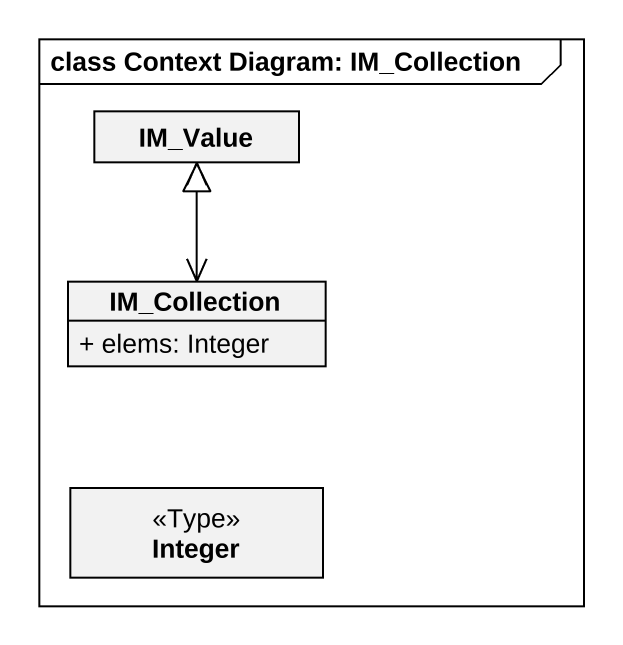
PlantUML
@startuml
mainframe class Context Diagram: IM_Collection
hide circle
hide empty members
skinparam classAttributeIconSize 0
class IM_Value
class IM_Collection {
  + elems: Integer
}
class Integer <<Type>>
IM_Collection -up-|> IM_Value
IM_Collection <-up-> IM_Value
@enduml
